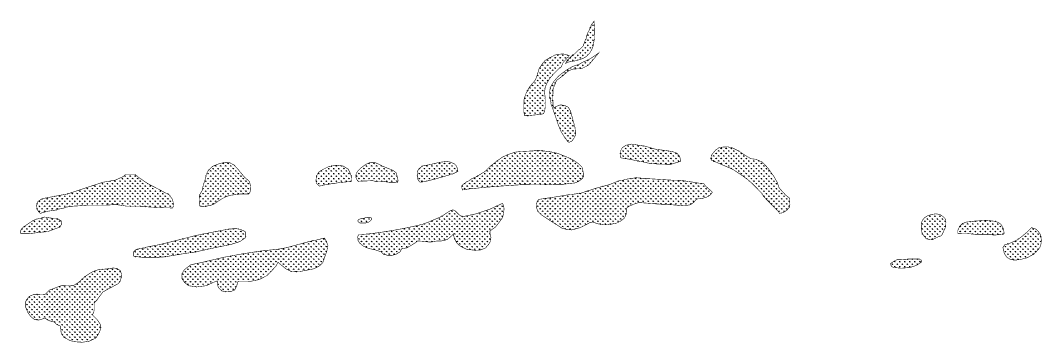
# Model space of a CAD drawing. Header units: metres. Extents: x 320779 to 338723, y 1791564 to 1830657.
# Drawn here: x 332982 to 338723, y 1814450 to 1816260 of the extents above; entities that cross this region are included whole.
import ezdxf

# ---------------------------------------------------------------- set-up
doc = ezdxf.new("R2010")
doc.units = ezdxf.units.M
doc.layers.add('MANGROOVES', color=112, linetype='Continuous')
pattern_1 = [(90, (0, 0), (-14.14213562, 14.14213562), [3.75, -24.53427126]), (45, (0, 0), (-14.14213562373095, 14.14213562373095), [3.75, -16.25]), (135, (0, 0), (-14.14213562373095, -14.14213562373095), [3.75, -16.25])]

msp = doc.modelspace()

# ---------------------------------------------------------------- hatches: boundary and pattern name
at = {"layer": 'MANGROOVES'}
h = msp.add_hatch(dxfattribs=at)
h.set_pattern_fill('GRASS', color=256, scale=20)
h.set_pattern_definition(pattern_1)
h.paths.add_polyline_path([(336209.520494182, 1816158.305431803), (336209.7700878542, 1816190.650011134), (336209.9572831084, 1816214.908445632), (336206.2268765715, 1816255.370363805), (336198.0483974666, 1816243.303535225), (336193.9747154068, 1816239.291657469), (336189.8699183617, 1816231.236706645), (336189.8387191526, 1816227.193634229), (336185.7339221075, 1816219.138683406), (336181.6290408387, 1816211.083733233), (336177.4930445845, 1816198.985709993), (336173.4193625247, 1816194.973832237), (336169.2833662705, 1816182.875808997), (336165.1785692254, 1816174.820858174), (336165.1161708074, 1816166.734713341), (336160.9800903295, 1816154.636690752), (336156.9064924934, 1816150.624812345), (336156.8752932844, 1816146.581739929), (336152.7704120156, 1816138.526789755), (336152.7392128066, 1816134.483717339), (336148.6344157614, 1816126.428766516), (336148.6032165524, 1816122.3856941), (336144.4984195072, 1816114.330743277), (336140.4247374475, 1816110.318865519), (336136.3511396113, 1816106.306987113), (336132.2774575516, 1816102.295109356), (336128.2038597154, 1816098.283230949), (336120.0877790286, 1816094.302547202), (336116.0141811924, 1816090.290668795), (336111.9404991327, 1816086.278791038), (336103.7933034604, 1816078.255034225), (336099.7196214006, 1816074.243156468), (336095.6460235645, 1816070.231278061), (336091.6035407137, 1816070.262472721), (336087.5299428776, 1816066.250594314), (336083.4563450415, 1816062.238715907), (336079.3826629817, 1816058.22683815), (336075.3090651456, 1816054.214959744), (336071.2353830858, 1816050.203081987), (336067.1617852497, 1816046.19120358), (336063.0881874136, 1816042.179325173), (336059.0145053538, 1816038.167447416), (336054.9409075177, 1816034.15556901), (336054.9097083086, 1816030.112496593), (336050.8360255989, 1816026.100534613), (336046.7312285538, 1816018.04558379), (336062.9633899275, 1816026.006951284), (336083.2067513693, 1816029.894136576), (336107.4925107883, 1816033.750043635), (336143.9680329539, 1816045.598512198), (336164.2737921637, 1816057.5717581), (336180.5682677319, 1816073.619271077), (336192.8515438819, 1816093.74105048), (336201.0924214049, 1816113.894023892), (336205.3220995098, 1816138.121263731)])
h = msp.add_hatch(dxfattribs=at)
h.set_pattern_fill('GRASS', color=256, scale=20)
h.set_pattern_definition(pattern_1)
h.paths.add_polyline_path([(335932.0455785017, 1815824.851547222), (335928.2526893231, 1815857.227321213), (335932.513566637, 1815885.497633468), (335940.75444416, 1815905.65060688), (335957.1425173552, 1815933.827337107), (335981.6155562519, 1815961.941678014), (336010.1309095521, 1815990.024825561), (336022.3206722988, 1815998.017387065), (336030.5614655981, 1816018.170361128), (336034.6663468669, 1816026.225311301), (336042.8136274127, 1816034.249151688), (336046.8872252489, 1816038.261030095), (336050.960823085, 1816042.272908502), (336055.0657043537, 1816050.327858675), (336059.1081029809, 1816050.296664665), (336063.1817850407, 1816054.308542422), (336063.2129842496, 1816058.351614839), (336067.0706667651, 1816062.150849276), (336035.4249303705, 1816071.416022347), (336013.8478785589, 1816070.235449993), (335987.7500161591, 1816065.497413835), (335953.8558188123, 1816048.142452391), (335929.9265430383, 1816033.284464268), (335915.1837449364, 1816015.212335881), (335897.6723904572, 1815987.731892119), (335886.1247264248, 1815949.750965245), (335878.5467102335, 1815928.480297361), (335868.7809008013, 1815914.860090065), (335855.6418838769, 1815900.816960746), (335842.0258984613, 1815883.185162439), (335822.1741876626, 1815845.258713421), (335812.9523949659, 1815814.795563262), (335811.9475519281, 1815771.920514234), (335812.1925245338, 1815745.425613508), (335815.6269933435, 1815724.667001926), (335834.2471883392, 1815724.523315319), (335907.0734358343, 1815732.04796278), (335923.2743137754, 1815735.966258508), (335927.4103106795, 1815748.064365971), (335931.5775903663, 1815764.205460977), (335931.8271840385, 1815796.550040308)])
h = msp.add_hatch(dxfattribs=at)
h.set_pattern_fill('GRASS', color=256, scale=20)
h.set_pattern_definition(pattern_1)
h.paths.add_polyline_path([(336074.7370345904, 1815750.287548603), (336061.3712763438, 1815772.40143434), (336038.2797922313, 1815782.89716641), (336016.9597654613, 1815785.125253815), (335994.6409329288, 1815776.814156552), (335979.6562126398, 1815767.529355759), (335975.6716782988, 1815786.360970253), (335975.0517921611, 1815830.60948635), (335976.1202348025, 1815874.15428421), (335995.5640646705, 1815921.727444694), (336029.0899613425, 1815947.454154776), (336065.5822279591, 1815977.915913402), (336092.0230124664, 1815987.2276093), (336134.2021296004, 1815987.742343789), (336175.3788934252, 1816008.286096787), (336203.8371595867, 1816041.737751965), (336233.1510702115, 1816077.256818119), (336216.8877938524, 1816065.252377558), (336192.5083525827, 1816049.2672539), (336172.2025933728, 1816037.294007999), (336143.8120362588, 1816025.383065893), (336123.5062770489, 1816013.409819992), (336087.0307548833, 1816001.561351429), (336046.4192364636, 1815977.614859626), (336005.7453196257, 1815945.582222991), (335981.2723649527, 1815917.467881434), (335968.9890045789, 1815897.346102681), (335960.7794104886, 1815881.236201034), (335956.5185331747, 1815852.96588878), (335956.3625371296, 1815832.750526698), (335964.1978249353, 1815800.343558698), (335964.1666257263, 1815796.300486282), (335964.1354265172, 1815792.257413865), (335991.8396839565, 1815715.220593714), (336003.6861711803, 1815678.739359288), (336019.5439420458, 1815638.183857786), (336039.5065099564, 1815605.683307108), (336061.2436879608, 1815576.22488966), (336067.7107335528, 1815575.180970974), (336081.7565002292, 1815581.721692449), (336094.9712325514, 1815599.503476897), (336103.1460116852, 1815618.24126152), (336099.730882102, 1815657.603953301)])
h = msp.add_hatch(dxfattribs=at)
h.set_pattern_fill('GRASS', color=256, scale=20)
h.set_pattern_definition(pattern_1)
h.paths.add_polyline_path([(336687.6958671036, 1815495.997561034), (336674.0839691472, 1815512.804277098), (336650.384859723, 1815521.894731946), (336617.0042001048, 1815527.719546421), (336554.2995397327, 1815535.626411965), (336493.5261160231, 1815553.168242319), (336417.38821246, 1815564.905620263), (336385.0243669316, 1815558.103553219), (336365.2326938349, 1815544.152587651), (336356.1823430829, 1815526.40727508), (336353.4137083768, 1815504.530919734), (336355.5583009593, 1815487.914381112), (336394.3045606985, 1815481.646039026), (336418.5279216993, 1815477.415801252), (336454.8474478198, 1815469.048907733), (336483.1132074478, 1815464.78747595), (336519.4327335683, 1815456.420582431), (336531.5600136732, 1815456.326999752), (336575.995535607, 1815451.940706407), (336624.5047402505, 1815451.566375043), (336640.6745032062, 1815451.441597704), (336689.3085053357, 1815467.239640229), (336693.350903948, 1815467.208446219), (336693.8431307774, 1815474.423513556)])
h = msp.add_hatch(dxfattribs=at)
h.set_pattern_fill('GRASS', color=256, scale=20)
h.set_pattern_definition(pattern_1)
h.paths.add_polyline_path([(336142.8313609333, 1815374.417044403), (336146.9361579784, 1815382.471995226), (336147.0609548145, 1815398.644284892), (336143.1745522326, 1815418.890840983), (336139.2569504415, 1815435.094324658), (336127.22318374, 1815447.317125236), (336123.2119843219, 1815451.391391662), (336095.0709379563, 1815471.825197984), (336062.8562931046, 1815488.247041676), (336002.4070036103, 1815512.973390217), (335962.0450788627, 1815521.371477746), (335897.4285939052, 1815529.956730631), (335856.9730715306, 1815526.225600911), (335788.2205060953, 1815522.712831207), (335759.8922638256, 1815518.888118807), (335715.3007451968, 1815503.058965847), (335690.9525031361, 1815491.116914605), (335662.499548254, 1815471.119911891), (335621.8256307662, 1815439.087191032), (335593.3101932424, 1815411.004044134), (335560.8147555095, 1815391.038236079), (335540.5089962996, 1815379.064990178), (335520.2344362988, 1815371.134816693), (335503.971075716, 1815359.130376782), (335487.7389985659, 1815351.169008638), (335483.6653165061, 1815347.157130881), (335471.4756379831, 1815339.164568727), (335463.3283580872, 1815331.140812563), (335463.2347604602, 1815319.011595314), (335467.1836456838, 1815306.851183405), (335511.7127658946, 1815314.594191533), (335523.8400459996, 1815314.500608854), (335592.6238106439, 1815322.056450974), (335689.7045341252, 1815329.393933728), (335746.3298194556, 1815333.00028611), (335794.8702233081, 1815336.669027162), (335847.4218265787, 1815336.263501788), (335851.4642252058, 1815336.232307778), (335920.1855914321, 1815335.702005066), (335968.7259952846, 1815339.370746117), (335980.8532753895, 1815339.277163438), (336033.4048786601, 1815338.871638064), (336061.7331209298, 1815342.696350463), (336098.1462446774, 1815346.458674194), (336118.4208046782, 1815354.388847679), (336134.6840810374, 1815366.39328824)])
h = msp.add_hatch(dxfattribs=at)
h.set_pattern_fill('GRASS', color=256, scale=20)
h.set_pattern_definition(pattern_1)
h.paths.add_polyline_path([(337247.6171513169, 1815318.087016895), (337236.961661491, 1815349.335825354), (337216.5688678683, 1815384.790352764), (337182.7124055665, 1815432.103843422), (337153.1969645942, 1815463.238272836), (337116.3049181566, 1815479.678782601), (337088.1857116122, 1815482.729702395), (337057.2283164918, 1815501.315961997), (337020.0207423248, 1815526.270891386), (336985.3704450984, 1815543.357231924), (336959.6089961434, 1815549.162319155), (336936.4193945848, 1815548.967518518), (336909.4582324117, 1815544.690520338), (336890.6582594207, 1815531.754193479), (336879.3321921093, 1815518.012696632), (336866.113059263, 1815501.29575054), (336864.1134367512, 1815484.492226729), (336867.8487978337, 1815472.206294199), (336879.3339560443, 1815469.816582496), (336879.3027568352, 1815465.773510079), (336887.3876383131, 1815465.71112141), (336935.7408462615, 1815445.12134374), (336984.0940548599, 1815424.531650294), (337028.3423821895, 1815395.887006674), (337068.5483108919, 1815367.273557064), (337096.6581586985, 1815342.796762549), (337128.748006714, 1815310.202629192), (337148.8041722517, 1815289.831295762), (337152.7841724608, 1815281.713956919), (337172.8091387894, 1815257.299551074), (337216.9327535066, 1815212.482617139), (337245.0113178804, 1815183.962750857), (337248.9914023116, 1815175.845411368), (337268.2245828176, 1815179.152693111), (337290.271363739, 1815192.658121323), (337304.5561648565, 1815209.288634687), (337307.9993113696, 1815227.417540404), (337304.6402035053, 1815261.932510083), (337284.9864238879, 1815277.374564163)])
h = msp.add_hatch(dxfattribs=at)
h.set_pattern_fill('GRASS', color=256, scale=20)
h.set_pattern_definition(pattern_1)
h.paths.add_polyline_path([(334276.6754475596, 1815311.019864288), (334274.409152504, 1815332.941797405), (334269.3596733446, 1815354.88520754), (334239.9814214631, 1815380.145610861), (334206.2065012298, 1815421.781203205), (334183.0903551293, 1815446.99328372), (334156.0642494816, 1815461.457117067), (334134.1520111577, 1815462.321534223), (334117.0806594276, 1815459.324127513), (334094.4163436361, 1815452.892904561), (334063.0060822098, 1815440.270775022), (334038.1306757325, 1815417.862959712), (334026.1224501343, 1815394.660411472), (334021.0425566413, 1815367.579817354), (334010.3458874906, 1815337.475196258), (334003.735051285, 1815304.404620465), (333986.681695484, 1815275.801339725), (333988.8314945245, 1815252.845786439), (333987.2727440264, 1815230.363133649), (333990.2851871949, 1815216.843124321), (334007.0544336595, 1815212.992431632), (334011.0969165103, 1815212.961236972), (334051.583638094, 1815220.735439109), (334071.8581980948, 1815228.665612594), (334088.121474454, 1815240.670053155), (334112.5008315, 1815256.655177463), (334136.8490735606, 1815268.597228704), (334157.1236335615, 1815276.52740219), (334185.4518758312, 1815280.352114589), (334217.822516728, 1815284.145632979), (334264.9839698944, 1815283.781701819), (334272.3746940236, 1815294.711676922)])
h = msp.add_hatch(dxfattribs=at)
h.set_pattern_fill('GRASS', color=256, scale=20)
h.set_pattern_definition(pattern_1)
h.paths.add_polyline_path([(334842.1231447007, 1815385.407466506), (334832.1886145245, 1815409.448274137), (334824.822603783, 1815424.235434752), (334795.6590469439, 1815441.711171645), (334761.8725297286, 1815446.323179006), (334716.6499472387, 1815439.349119915), (334686.6061321413, 1815424.494703462), (334657.6702701286, 1815406.468695758), (334645.5575379147, 1815384.101515127), (334643.6229685855, 1815360.953888074), (334648.0444815448, 1815342.319519012), (334661.6017551344, 1815328.530358429), (334679.0653399992, 1815333.149428051), (334723.59446021, 1815340.892436179), (334776.2085461223, 1815348.573054987), (334812.6215856462, 1815352.335379368), (334841.1013282306, 1815353.895121511), (334843.2783984565, 1815364.072631697)])
h = msp.add_hatch(dxfattribs=at)
h.set_pattern_fill('GRASS', color=256, scale=20)
h.set_pattern_definition(pattern_1)
h.paths.add_polyline_path([(335095.5642241313, 1815402.240581789), (335075.1739141966, 1815417.948088603), (335045.9102410937, 1815429.483029041), (335018.4092722528, 1815440.297624958), (334997.9836608957, 1815451.410993531), (334972.9552654254, 1815461.853064951), (334949.6159442902, 1815462.033167676), (334925.1368254911, 1815451.973131284), (334895.9758392177, 1815430.993473401), (334878.1369110401, 1815413.055331004), (334869.181738377, 1815398.281163485), (334867.9627071602, 1815377.792701189), (334871.759875468, 1815365.747389555), (334880.9521902683, 1815356.023781304), (334962.2539966218, 1815359.267336097), (334978.3925603685, 1815355.099486342), (335018.8167993104, 1815354.787544296), (335055.1675246399, 1815350.463723194), (335071.3372875957, 1815350.338945856), (335102.6079711746, 1815348.846152867), (335104.790368284, 1815360.466832462), (335099.3123062334, 1815383.834236211)])
h = msp.add_hatch(dxfattribs=at)
h.set_pattern_fill('GRASS', color=256, scale=20)
h.set_pattern_definition(pattern_1)
h.paths.add_polyline_path([(335441.7189813713, 1815412.173829243), (335434.2422275287, 1815440.576369864), (335419.7853949263, 1815454.890500522), (335395.7004046952, 1815464.663115146), (335373.689521261, 1815466.963308434), (335336.7023465114, 1815462.277856973), (335313.2074038406, 1815456.423045662), (335290.4256487437, 1815450.91786118), (335261.9595635065, 1815445.456467732), (335240.6101124875, 1815441.360458398), (335223.0836397376, 1815426.227962685), (335215.1798452364, 1815414.926911377), (335212.4517302004, 1815383.702364728), (335217.6220804419, 1815363.068796566), (335228.1091898591, 1815350.949997875), (335249.2354581992, 1815353.009470802), (335314.0391384109, 1815368.682652414), (335395.0749799963, 1815392.317201521), (335399.148662056, 1815396.329079278), (335411.275942161, 1815396.235496599)])
h = msp.add_hatch(dxfattribs=at)
h.set_pattern_fill('GRASS', color=256, scale=20)
h.set_pattern_definition(pattern_1)
h.paths.add_polyline_path([(333813.6874384868, 1815284.672788502), (333801.8840219085, 1815287.638483265), (333757.1724784282, 1815311.960213817), (333695.9517310961, 1815343.42874575), (333652.5371757987, 1815373.417351461), (333626.0453870625, 1815394.05294027), (333596.0991699342, 1815394.069432928), (333571.844525515, 1815394.256598935), (333559.6236477708, 1815382.220964358), (333515.0009299427, 1815362.348738987), (333446.1859660893, 1815350.74982445), (333244.6004023436, 1815284.515976466), (333107.0823136859, 1815258.897547255), (333089.4944517128, 1815249.117730213), (333076.5184420145, 1815239.074994848), (333072.7560867107, 1815217.339058301), (333075.5793913363, 1815199.567253643), (333082.8752426311, 1815185.987206293), (333093.1215718567, 1815175.568455489), (333133.6394926494, 1815187.385730042), (333186.253494338, 1815195.066349501), (333190.3271770477, 1815199.078311481), (333218.6554193174, 1815202.90302388), (333238.9299793183, 1815210.833197365), (333242.9723779454, 1815210.802003356), (333259.1733401101, 1815214.720298434), (333315.7985412168, 1815218.326651466), (333360.2965464422, 1815222.026586528), (333408.8056668621, 1815221.652255813), (333420.9330311907, 1815221.558672484), (333449.2299900277, 1815221.340313117), (333522.0249540901, 1815224.821888811), (333578.5566417934, 1815216.299023945), (333618.980964959, 1815215.987081249), (333655.3628894975, 1815215.706332563), (333663.4476867517, 1815215.643944544), (333707.8832935591, 1815211.257734773), (333796.7855379355, 1815206.528388946), (333837.2098611162, 1815206.21644625), (333842.4685976933, 1815217.185300212), (333840.2363565653, 1815238.410277453), (333835.5791965352, 1815255.891323508)])
h = msp.add_hatch(dxfattribs=at)
h.set_pattern_fill('GRASS', color=256, scale=20)
h.set_pattern_definition(pattern_1)
h.paths.add_polyline_path([(336784.3940148559, 1815256.560591175), (336809.7256061442, 1815258.118776495), (336838.6189707778, 1815266.413590211), (336858.0020984872, 1815276.785987039), (336872.4043219659, 1815294.825215723), (336861.8851090923, 1815304.17530589), (336833.7752612858, 1815328.652100405), (336825.783977435, 1815340.843706323), (336813.687896539, 1815344.980361418), (336797.5181335834, 1815345.105138756), (336773.2947725825, 1815349.33537653), (336716.7630848791, 1815357.858241396), (336684.4548424004, 1815362.150867839), (336639.9881206077, 1815362.494004545), (336494.5229893189, 1815371.703142821), (336442.0025010337, 1815376.151741262), (336421.7591402419, 1815372.264640193), (336393.4309821958, 1815368.439927144), (336377.2300200311, 1815364.521632066), (336365.0715407172, 1815360.572142328), (336356.9866592393, 1815360.634530997), (336340.7856970745, 1815356.716235919), (336332.6697006113, 1815352.735551522), (336292.1205806096, 1815336.875204552), (336219.2007354875, 1815317.221339843), (336134.0912960659, 1815289.574912329), (336081.4772943773, 1815281.894292871), (336073.3924128994, 1815281.95668154), (335980.2916896271, 1815266.501859944), (335896.2590809331, 1815254.234735818), (335886.3660728622, 1815240.502524839), (335882.6321840473, 1815223.335557301), (335884.314404828, 1815206.073287499), (335889.6919082189, 1815188.244639357), (335911.5869096634, 1815166.781280201), (335955.5104927721, 1815137.563977867), (335998.174808147, 1815111.180356494), (336024.1096036455, 1815093.443607312), (336050.3762735637, 1815086.226267916), (336081.6833917756, 1815082.477356441), (336129.1633704536, 1815095.388734207), (336175.3047755424, 1815118.8232498), (336183.878000622, 1815125.270672742), (336199.4275565617, 1815126.152742397), (336231.9417020904, 1815116.382003823), (336260.4798450909, 1815111.151331489), (336282.2884751518, 1815110.98304066), (336333.5783421849, 1815120.87488787), (336355.7246456026, 1815131.977489535), (336377.1594918896, 1815148.346639954), (336388.8896265753, 1815174.059981697), (336390.268698939, 1815190.333289804), (336391.3950041829, 1815206.358088178), (336401.4877997352, 1815214.797980395), (336430.7381561482, 1815227.173340953), (336457.8843133898, 1815236.483771677), (336516.2605649504, 1815232.024908446), (336576.4943282196, 1815227.335627956), (336656.9316771074, 1815222.957059259), (336713.400409099, 1815217.776341173), (336747.0390763537, 1815223.779807839), (336766.1908510478, 1815236.659252501)])
h = msp.add_hatch(dxfattribs=at)
h.set_pattern_fill('GRASS', color=256, scale=20)
h.set_pattern_definition(pattern_1)
h.paths.add_polyline_path([(335621.2977830623, 1815076.846034086), (335651.5486669529, 1815097.842496145), (335675.7276618122, 1815128.476749004), (335691.728450576, 1815151.063360735), (335698.4181491854, 1815176.560593254), (335700.6379370947, 1815201.281199765), (335698.7185549683, 1815215.489860133), (335692.9982359594, 1815232.329001076), (335624.027276061, 1815200.514724457), (335542.9602346166, 1815172.83701871), (335486.2726350919, 1815161.144520845), (335470.0716729271, 1815157.226225767), (335457.9755920312, 1815161.362880862), (335445.9107103443, 1815169.542608374), (335437.8882272845, 1815177.691141875), (335429.8657448746, 1815185.839759601), (335425.8545454565, 1815189.914026027), (335417.8008631876, 1815194.019487112), (335409.7159817098, 1815194.081875781), (335397.5575023958, 1815190.132386044), (335385.3678238728, 1815182.13982389), (335373.1780604763, 1815174.147178162), (335360.9883819532, 1815166.154616008), (335340.6826227434, 1815154.181370107), (335312.2919820556, 1815142.270512874), (335275.7853449046, 1815126.378971245), (335243.3523055898, 1815114.499308023), (335210.950465484, 1815106.662717216), (335138.0618195708, 1815091.051924923), (335073.2893385682, 1815079.421815727), (335000.4319760878, 1815067.8540952), (334939.7330929213, 1815060.235864411), (334891.1926890688, 1815056.567123359), (334883.0883059936, 1815056.629662516), (334878.1218849857, 1815044.086984567), (334878.7926021232, 1815025.83265814), (334889.2084134536, 1815008.314177352), (334909.7750099045, 1814991.528411572), (334938.8912324932, 1814978.326559617), (334973.7352682417, 1814971.163533584), (335006.9312056672, 1814960.768896169), (335021.8388323858, 1814946.865642114), (335047.3467438941, 1814939.369100775), (335073.326210552, 1814940.385229954), (335092.4354416059, 1814945.104190246), (335116.4892679073, 1814959.517982399), (335124.3306258311, 1814976.490018494), (335153.1818222809, 1814981.539362368), (335172.7438331938, 1814992.337927755), (335200.4685540065, 1815009.156529746), (335215.5731712449, 1815020.800537224), (335249.7700717332, 1815018.149104236), (335284.6391414976, 1815014.230214332), (335321.2065273132, 1815020.031133595), (335347.9912672591, 1815020.229929782), (335378.8902950786, 1815027.696754763), (335391.5382611519, 1815036.52094971), (335410.74151924, 1815053.405309305), (335415.6640590419, 1815060.261468289), (335421.311686768, 1815034.18570323), (335434.1184353042, 1815010.971232663), (335450.6240921738, 1814993.811317801), (335488.6205297108, 1814974.457840721), (335536.4559382828, 1814968.005609744), (335568.9373504309, 1814970.188243797), (335596.6149823121, 1814980.924110024), (335614.6352888403, 1815002.278532555), (335624.090323939, 1815018.021584487), (335627.1091269063, 1815041.113860612), (335622.7706441252, 1815057.368839295)])
h = msp.add_hatch(dxfattribs=at)
h.set_pattern_fill('GRASS', color=256, scale=20)
h.set_pattern_definition(pattern_1)
h.paths.add_polyline_path([(333213.9265532182, 1815113.986541156), (333213.9889516362, 1815122.072685989), (333210.0401506362, 1815134.233097248), (333201.9864683674, 1815138.338558333), (333189.9215866805, 1815146.518285845), (333169.7094250977, 1815146.674257193), (333141.443581246, 1815150.935689626), (333117.2202202451, 1815155.1659274), (333092.9031773935, 1815147.266948574), (333072.6598166017, 1815143.379847506), (333052.3852566008, 1815135.449674021), (333040.1955780778, 1815127.457111867), (332999.552860449, 1815099.467547648), (332987.331982717, 1815087.431913077), (332983.2271856719, 1815079.376962254), (332983.1959864628, 1815075.333889838), (332983.1335880448, 1815067.247745005), (332983.1023888357, 1815063.204672589), (332987.1447874629, 1815063.173478579), (332995.2296689407, 1815063.11108991), (333015.4418305235, 1815062.955118562), (333039.6963907335, 1815062.767953205), (333072.0670316303, 1815066.561471595), (333104.4377567507, 1815070.354989335), (333136.8083976475, 1815074.148507725), (333169.2414369623, 1815086.028170947), (333201.6744762771, 1815097.90783417), (333209.8529553821, 1815109.97466275)])
h = msp.add_hatch(dxfattribs=at)
h.set_pattern_fill('GRASS', color=256, scale=20)
h.set_pattern_definition(pattern_1)
h.paths.add_polyline_path([(334956.5268400575, 1815140.972535399), (334956.5892384755, 1815149.058680232), (334948.5355562067, 1815153.164141318), (334940.4506747288, 1815153.226529987), (334928.3233946239, 1815153.320112665), (334904.0063517722, 1815145.42113384), (334895.921554518, 1815145.483521859), (334883.7629909804, 1815141.534032772), (334879.6893931443, 1815137.522154365), (334879.6269947262, 1815129.436009532), (334883.6381941443, 1815125.361743106), (334891.6918764132, 1815121.256282021), (334903.8191565181, 1815121.162699342), (334919.9889194738, 1815121.037922004), (334936.1898816386, 1815124.956217082), (334944.3058781018, 1815128.936901479), (334952.4531579977, 1815136.960657643)])
h = msp.add_hatch(dxfattribs=at)
h.set_pattern_fill('GRASS', color=256, scale=20)
h.set_pattern_definition(pattern_1)
h.paths.add_polyline_path([(338183.4078759953, 1815099.27925953), (338185.1412865134, 1815122.209057068), (338181.0382151235, 1815145.183966314), (338169.8412862868, 1815156.547532863), (338152.0385390199, 1815169.128690326), (338128.3332960888, 1815173.200311404), (338105.3462285518, 1815169.489001249), (338081.1587978656, 1815161.509411819), (338063.5590321902, 1815149.979213464), (338051.7660432735, 1815134.515511304), (338046.1835521972, 1815117.059500512), (338047.1077095917, 1815085.554037832), (338051.9771164951, 1815061.017751805), (338074.7151336289, 1815032.45488429), (338104.8950130797, 1815027.724607942), (338108.9374117068, 1815027.693413933), (338141.4017344543, 1815043.616148921), (338159.6394534319, 1815049.54038353), (338169.1601493644, 1815068.279721298)])
h = msp.add_hatch(dxfattribs=at)
h.set_pattern_fill('GRASS', color=256, scale=20)
h.set_pattern_definition(pattern_1)
h.paths.add_polyline_path([(338493.8080051012, 1815114.829248345), (338482.1752249562, 1815123.689009949), (338461.2667355219, 1815130.915064578), (338413.5335135528, 1815136.886403148), (338358.8084314218, 1815132.901640425), (338332.9512807233, 1815130.665103548), (338300.2539908982, 1815126.532421566), (338278.9869111801, 1815118.901039445), (338263.0243092123, 1815103.676727236), (338251.8672073421, 1815079.401840602), (338252.2280446721, 1815062.977500511), (338254.7458185185, 1815062.958071586), (338299.2125403112, 1815062.61493488), (338347.6905457457, 1815058.197531099), (338351.7329443728, 1815058.16633709), (338440.6664721819, 1815057.480063029), (338452.7625530778, 1815053.343407934), (338501.3029569303, 1815057.012148986), (338512.6253783879, 1815061.159356791), (338509.6591081069, 1815084.01209472), (338502.7235444765, 1815101.361887247)])
h = msp.add_hatch(dxfattribs=at)
h.set_pattern_fill('GRASS', color=256, scale=20)
h.set_pattern_definition(pattern_1)
h.paths.add_polyline_path([(338713.482259594, 1814983.966065349), (338720.582824861, 1815007.133199514), (338721.4806751581, 1815027.383721855), (338717.4747144199, 1815052.859992463), (338712.1185314764, 1815063.524153785), (338702.0827417235, 1815076.447783538), (338688.8259425307, 1815088.408134543), (338674.5155624614, 1815091.977143775), (338667.3546403102, 1815096.163908357), (338638.8392027863, 1815068.08076146), (338610.3550486952, 1815044.040686329), (338581.9020095894, 1815024.043684264), (338545.3952882148, 1815008.152143285), (338521.0783295868, 1815000.253163809), (338516.6231515846, 1814999.175653606), (338505.7918508679, 1814985.053537833), (338513.4351251957, 1814950.408681416), (338528.6047327479, 1814928.001096307), (338549.7678668842, 1814915.485630579), (338574.9623251026, 1814912.82083975), (338607.1334429529, 1814917.266387773), (338641.3145036196, 1814925.896124988), (338675.0754481094, 1814944.163725649), (338694.2446216782, 1814961.555865726)])
h = msp.add_hatch(dxfattribs=at)
h.set_pattern_fill('GRASS', color=256, scale=20)
h.set_pattern_definition(pattern_1)
h.paths.add_polyline_path([(334167.1293668029, 1815001.504810975), (334215.7633682825, 1815017.302769276), (334227.9530468055, 1815025.29533143), (334244.2164073883, 1815037.299771341), (334248.3212044335, 1815045.354722164), (334248.4148020605, 1815057.483939413), (334248.5083996876, 1815069.613156662), (334236.4435180007, 1815077.792884173), (334216.2937548359, 1815086.035000354), (334192.0703096113, 1815090.265238778), (334147.5723886096, 1815086.565303066), (333969.4246243338, 1815051.55019879), (333783.0982967294, 1815004.468266583), (333766.8974187884, 1815000.549970855), (333685.9239756211, 1814985.001566581), (333681.8502935612, 1814980.989688824), (333669.7230134563, 1814981.083271503), (333633.2787747234, 1814973.277874706), (333625.1314948275, 1814965.254118543), (333621.0890119767, 1814965.285313202), (333616.9842149316, 1814957.230362379), (333616.8594180955, 1814941.058072714), (333620.8394183046, 1814932.940733871), (333628.9242997824, 1814932.878345202), (333669.317423739, 1814928.52333009), (333746.1236714431, 1814927.930638709), (333794.663991072, 1814931.59938041), (333863.4789549254, 1814943.198294947), (333912.0505579869, 1814950.910108415), (333964.6645596756, 1814958.590727873), (334090.1983222627, 1814985.925212691)])
h = msp.add_hatch(dxfattribs=at)
h.set_pattern_fill('GRASS', color=256, scale=20)
h.set_pattern_definition(pattern_1)
h.paths.add_polyline_path([(334429.7585553998, 1814900.326654301), (334475.4991712772, 1814863.141732089), (334508.961972155, 1814846.91935988), (334556.0864393229, 1814849.421091236), (334629.1063113375, 1814863.593728055), (334661.5898492243, 1814879.716582612), (334681.8080627685, 1814898.799462201), (334704.891264211, 1814967.116616849), (334710.4432802346, 1814996.546139854), (334697.5703861912, 1815026.936437875), (334689.5469925499, 1815036.798339982), (334632.1962784618, 1815022.175904474), (334624.1113969839, 1815022.238293143), (334478.2718751869, 1814982.930562424), (334437.7851536032, 1814975.156360287), (334332.5882652113, 1814963.838194436), (334231.4026604611, 1814948.445761509), (334126.1434578749, 1814929.041450176), (333992.4936139509, 1814897.726197387), (333972.2502531591, 1814893.839096319), (333939.3117875109, 1814886.618739007), (333903.3419954191, 1814858.914226215), (333889.2328300949, 1814835.281490445), (333889.8498750891, 1814809.079110688), (333905.2371995677, 1814786.03742777), (333927.2254414157, 1814769.084932697), (333972.2292808346, 1814762.18822835), (334025.5321341573, 1814769.144997345), (334067.0487473923, 1814788.063523404), (334088.8199143221, 1814796.082281933), (334089.4906545332, 1814776.838208389), (334094.2666820741, 1814758.790495279), (334114.6005955681, 1814739.80398447), (334137.0898814758, 1814734.718429043), (334162.4905598442, 1814735.341088111), (334185.9127455621, 1814744.984443614), (334197.1452618886, 1814767.411337976), (334205.5358738463, 1814793.134910574), (334269.9961160962, 1814792.266307141), (334325.7944487013, 1814804.115831427), (334368.9778735996, 1814826.705540978), (334417.2940923074, 1814877.499968811)])
h = msp.add_hatch(dxfattribs=at)
h.set_pattern_fill('GRASS', color=256, scale=20)
h.set_pattern_definition(pattern_1)
h.paths.add_polyline_path([(333119.5213081905, 1814718.88421675), (333144.5527845109, 1814744.190654629), (333179.9620609839, 1814757.408403246), (333208.3463758553, 1814768.604773486), (333252.0279598834, 1814770.666895369), (333278.4949054961, 1814768.905948438), (333310.0604376131, 1814788.639377924), (333345.6797256928, 1814821.402916105), (333368.9040978107, 1814836.790133388), (333392.3720014338, 1814850.100030057), (333418.1382334643, 1814858.462734056), (333475.1421923767, 1814864.556588184), (333503.9915478575, 1814868.744471349), (333523.962634355, 1814866.255369692), (333543.0787094949, 1814853.914098194), (333549.6881260327, 1814835.702269), (333548.7451808103, 1814814.435373941), (333540.2598841327, 1814791.410642383), (333531.6111324475, 1814780.840259868), (333479.1968783351, 1814752.777938439), (333445.8222313918, 1814734.096299964), (333425.8906311959, 1814708.046624235), (333411.9818419474, 1814688.695894745), (333395.7457767381, 1814672.409767973), (333396.3864333709, 1814654.503400654), (333396.2202749625, 1814632.971108695), (333392.7074432159, 1814615.096792596), (333386.1433682354, 1814605.548080558), (333412.9458185401, 1814578.746432226), (333431.9377754187, 1814550.320806856), (333434.395705228, 1814532.400416135), (333425.9003987759, 1814508.078528522), (333406.4194688729, 1814475.669166557), (333369.1528818226, 1814457.277037028), (333328.0864419875, 1814451.107914899), (333285.0171032484, 1814454.553540325), (333262.1415540338, 1814460.213290106), (333224.6520066913, 1814480.22004821), (333209.8075327443, 1814507.835387327), (333207.2121734893, 1814541.582747476), (333185.1903761268, 1814551.967754025), (333170.4953424142, 1814565.312593673), (333145.3624618101, 1814571.733153962), (333120.8047265051, 1814585.413577177), (333108.5856399696, 1814583.172877684), (333084.908238597, 1814576.350690782), (333061.7509585224, 1814578.631437348), (333039.555763729, 1814595.666377462), (333024.4016953847, 1814616.798012459), (333011.1428249436, 1814648.033266532), (333010.5574616289, 1814677.737814416), (333017.1554189717, 1814691.696770209), (333031.8289831139, 1814709.225486216), (333057.3556880716, 1814720.184431818), (333078.646676345, 1814720.539014156)])
h = msp.add_hatch(dxfattribs=at)
h.set_pattern_fill('GRASS', color=256, scale=20)
h.set_pattern_definition(pattern_1)
h.paths.add_polyline_path([(338043.2601536426, 1814898.814204662), (338047.3337514786, 1814902.826083069), (338047.3649506877, 1814906.869155485), (338047.3961498967, 1814910.912227902), (338043.3849504786, 1814914.986494328), (338035.3312682098, 1814919.091955413), (338023.2039881048, 1814919.185538092), (338011.0767079999, 1814919.279120771), (337982.7796649392, 1814919.497480787), (337934.2392610867, 1814915.828739736), (337914.0270995039, 1814915.984711084), (337901.8686201899, 1814912.035221346), (337889.6789416669, 1814904.042659192), (337877.4892631439, 1814896.050097038), (337873.4155810841, 1814892.038219281), (337873.3843818751, 1814887.995146865), (337881.375665076, 1814875.803456723), (337893.4717459719, 1814871.666801628), (337933.8648699285, 1814867.311786516), (337978.3628751539, 1814871.011721577), (337994.563753095, 1814874.930017305), (338018.8807965965, 1814882.829080354), (338031.0704751195, 1814890.821642508), (338035.1440729556, 1814894.833520915)])

# ---------------------------------------------------------------- linework, layer by layer
at = {"layer": 'MANGROOVES', "const_width": 3.032141915622218, "flags": 128}
for points in [[(336209.520494182, 1816158.305431803), (336209.7700878542, 1816190.650011134), (336209.9572831084, 1816214.908445632), (336206.2268765715, 1816255.370363805), (336198.0483974666, 1816243.303535225), (336193.9747154068, 1816239.291657469), (336189.8699183617, 1816231.236706645), (336189.8387191526, 1816227.193634229), (336185.7339221075, 1816219.138683406), (336181.6290408387, 1816211.083733233), (336177.4930445845, 1816198.985709993), (336173.4193625247, 1816194.973832237), (336169.2833662705, 1816182.875808997), (336165.1785692254, 1816174.820858174), (336165.1161708074, 1816166.734713341), (336160.9800903295, 1816154.636690752), (336156.9064924934, 1816150.624812345), (336156.8752932844, 1816146.581739929), (336152.7704120156, 1816138.526789755), (336152.7392128066, 1816134.483717339), (336148.6344157614, 1816126.428766516), (336148.6032165524, 1816122.3856941), (336144.4984195072, 1816114.330743277), (336140.4247374475, 1816110.318865519), (336136.3511396113, 1816106.306987113), (336132.2774575516, 1816102.295109356), (336128.2038597154, 1816098.283230949), (336120.0877790286, 1816094.302547202), (336116.0141811924, 1816090.290668795), (336111.9404991327, 1816086.278791038), (336103.7933034604, 1816078.255034225), (336099.7196214006, 1816074.243156468), (336095.6460235645, 1816070.231278061), (336091.6035407137, 1816070.262472721), (336087.5299428776, 1816066.250594314), (336083.4563450415, 1816062.238715907), (336079.3826629817, 1816058.22683815), (336075.3090651456, 1816054.214959744), (336071.2353830858, 1816050.203081987), (336067.1617852497, 1816046.19120358), (336063.0881874136, 1816042.179325173), (336059.0145053538, 1816038.167447416), (336054.9409075177, 1816034.15556901), (336054.9097083086, 1816030.112496593), (336050.8360255989, 1816026.100534613), (336046.7312285538, 1816018.04558379), (336062.9633899275, 1816026.006951284), (336083.2067513693, 1816029.894136576), (336107.4925107883, 1816033.750043635), (336143.9680329539, 1816045.598512198), (336164.2737921637, 1816057.5717581), (336180.5682677319, 1816073.619271077), (336192.8515438819, 1816093.74105048), (336201.0924214049, 1816113.894023892), (336205.3220995098, 1816138.121263731)], [(335932.0455785017, 1815824.851547222), (335928.2526893231, 1815857.227321213), (335932.513566637, 1815885.497633468), (335940.75444416, 1815905.65060688), (335957.1425173552, 1815933.827337107), (335981.6155562519, 1815961.941678014), (336010.1309095521, 1815990.024825561), (336022.3206722988, 1815998.017387065), (336030.5614655981, 1816018.170361128), (336034.6663468669, 1816026.225311301), (336042.8136274127, 1816034.249151688), (336046.8872252489, 1816038.261030095), (336050.960823085, 1816042.272908502), (336055.0657043537, 1816050.327858675), (336059.1081029809, 1816050.296664665), (336063.1817850407, 1816054.308542422), (336063.2129842496, 1816058.351614839), (336067.0706667651, 1816062.150849276), (336035.4249303705, 1816071.416022347), (336013.8478785589, 1816070.235449993), (335987.7500161591, 1816065.497413835), (335953.8558188123, 1816048.142452391), (335929.9265430383, 1816033.284464268), (335915.1837449364, 1816015.212335881), (335897.6723904572, 1815987.731892119), (335886.1247264248, 1815949.750965245), (335878.5467102335, 1815928.480297361), (335868.7809008013, 1815914.860090065), (335855.6418838769, 1815900.816960746), (335842.0258984613, 1815883.185162439), (335822.1741876626, 1815845.258713421), (335812.9523949659, 1815814.795563262), (335811.9475519281, 1815771.920514234), (335812.1925245338, 1815745.425613508), (335815.6269933435, 1815724.667001926), (335834.2471883392, 1815724.523315319), (335907.0734358343, 1815732.04796278), (335923.2743137754, 1815735.966258508), (335927.4103106795, 1815748.064365971), (335931.5775903663, 1815764.205460977), (335931.8271840385, 1815796.550040308)], [(336074.7370345904, 1815750.287548603), (336061.3712763438, 1815772.40143434), (336038.2797922313, 1815782.89716641), (336016.9597654613, 1815785.125253815), (335994.6409329288, 1815776.814156552), (335979.6562126398, 1815767.529355759), (335975.6716782988, 1815786.360970253), (335975.0517921611, 1815830.60948635), (335976.1202348025, 1815874.15428421), (335995.5640646705, 1815921.727444694), (336029.0899613425, 1815947.454154776), (336065.5822279591, 1815977.915913402), (336092.0230124664, 1815987.2276093), (336134.2021296004, 1815987.742343789), (336175.3788934252, 1816008.286096787), (336203.8371595867, 1816041.737751965), (336233.1510702115, 1816077.256818119), (336216.8877938524, 1816065.252377558), (336192.5083525827, 1816049.2672539), (336172.2025933728, 1816037.294007999), (336143.8120362588, 1816025.383065893), (336123.5062770489, 1816013.409819992), (336087.0307548833, 1816001.561351429), (336046.4192364636, 1815977.614859626), (336005.7453196257, 1815945.582222991), (335981.2723649527, 1815917.467881434), (335968.9890045789, 1815897.346102681), (335960.7794104886, 1815881.236201034), (335956.5185331747, 1815852.96588878), (335956.3625371296, 1815832.750526698), (335964.1978249353, 1815800.343558698), (335964.1666257263, 1815796.300486282), (335964.1354265172, 1815792.257413865), (335991.8396839565, 1815715.220593714), (336003.6861711803, 1815678.739359288), (336019.5439420458, 1815638.183857786), (336039.5065099564, 1815605.683307108), (336061.2436879608, 1815576.22488966), (336067.7107335528, 1815575.180970974), (336081.7565002292, 1815581.721692449), (336094.9712325514, 1815599.503476897), (336103.1460116852, 1815618.24126152), (336099.730882102, 1815657.603953301)], [(336687.6958671036, 1815495.997561034), (336674.0839691472, 1815512.804277098), (336650.384859723, 1815521.894731946), (336617.0042001048, 1815527.719546421), (336554.2995397327, 1815535.626411965), (336493.5261160231, 1815553.168242319), (336417.38821246, 1815564.905620263), (336385.0243669316, 1815558.103553219), (336365.2326938349, 1815544.152587651), (336356.1823430829, 1815526.40727508), (336353.4137083768, 1815504.530919734), (336355.5583009593, 1815487.914381112), (336394.3045606985, 1815481.646039026), (336418.5279216993, 1815477.415801252), (336454.8474478198, 1815469.048907733), (336483.1132074478, 1815464.78747595), (336519.4327335683, 1815456.420582431), (336531.5600136732, 1815456.326999752), (336575.995535607, 1815451.940706407), (336624.5047402505, 1815451.566375043), (336640.6745032062, 1815451.441597704), (336689.3085053357, 1815467.239640229), (336693.350903948, 1815467.208446219), (336693.8431307774, 1815474.423513556)], [(336142.8313609333, 1815374.417044403), (336146.9361579784, 1815382.471995226), (336147.0609548145, 1815398.644284892), (336143.1745522326, 1815418.890840983), (336139.2569504415, 1815435.094324658), (336127.22318374, 1815447.317125236), (336123.2119843219, 1815451.391391662), (336095.0709379563, 1815471.825197984), (336062.8562931046, 1815488.247041676), (336002.4070036103, 1815512.973390217), (335962.0450788627, 1815521.371477746), (335897.4285939052, 1815529.956730631), (335856.9730715306, 1815526.225600911), (335788.2205060953, 1815522.712831207), (335759.8922638256, 1815518.888118807), (335715.3007451968, 1815503.058965847), (335690.9525031361, 1815491.116914605), (335662.499548254, 1815471.119911891), (335621.8256307662, 1815439.087191032), (335593.3101932424, 1815411.004044134), (335560.8147555095, 1815391.038236079), (335540.5089962996, 1815379.064990178), (335520.2344362988, 1815371.134816693), (335503.971075716, 1815359.130376782), (335487.7389985659, 1815351.169008638), (335483.6653165061, 1815347.157130881), (335471.4756379831, 1815339.164568727), (335463.3283580872, 1815331.140812563), (335463.2347604602, 1815319.011595314), (335467.1836456838, 1815306.851183405), (335511.7127658946, 1815314.594191533), (335523.8400459996, 1815314.500608854), (335592.6238106439, 1815322.056450974), (335689.7045341252, 1815329.393933728), (335746.3298194556, 1815333.00028611), (335794.8702233081, 1815336.669027162), (335847.4218265787, 1815336.263501788), (335851.4642252058, 1815336.232307778), (335920.1855914321, 1815335.702005066), (335968.7259952846, 1815339.370746117), (335980.8532753895, 1815339.277163438), (336033.4048786601, 1815338.871638064), (336061.7331209298, 1815342.696350463), (336098.1462446774, 1815346.458674194), (336118.4208046782, 1815354.388847679), (336134.6840810374, 1815366.39328824)], [(337247.6171513169, 1815318.087016895), (337236.961661491, 1815349.335825354), (337216.5688678683, 1815384.790352764), (337182.7124055665, 1815432.103843422), (337153.1969645942, 1815463.238272836), (337116.3049181566, 1815479.678782601), (337088.1857116122, 1815482.729702395), (337057.2283164918, 1815501.315961997), (337020.0207423248, 1815526.270891386), (336985.3704450984, 1815543.357231924), (336959.6089961434, 1815549.162319155), (336936.4193945848, 1815548.967518518), (336909.4582324117, 1815544.690520338), (336890.6582594207, 1815531.754193479), (336879.3321921093, 1815518.012696632), (336866.113059263, 1815501.29575054), (336864.1134367512, 1815484.492226729), (336867.8487978337, 1815472.206294199), (336879.3339560443, 1815469.816582496), (336879.3027568352, 1815465.773510079), (336887.3876383131, 1815465.71112141), (336935.7408462615, 1815445.12134374), (336984.0940548599, 1815424.531650294), (337028.3423821895, 1815395.887006674), (337068.5483108919, 1815367.273557064), (337096.6581586985, 1815342.796762549), (337128.748006714, 1815310.202629192), (337148.8041722517, 1815289.831295762), (337152.7841724608, 1815281.713956919), (337172.8091387894, 1815257.299551074), (337216.9327535066, 1815212.482617139), (337245.0113178804, 1815183.962750857), (337248.9914023116, 1815175.845411368), (337268.2245828176, 1815179.152693111), (337290.271363739, 1815192.658121323), (337304.5561648565, 1815209.288634687), (337307.9993113696, 1815227.417540404), (337304.6402035053, 1815261.932510083), (337284.9864238879, 1815277.374564163)], [(334276.6754475596, 1815311.019864288), (334274.409152504, 1815332.941797405), (334269.3596733446, 1815354.88520754), (334239.9814214631, 1815380.145610861), (334206.2065012298, 1815421.781203205), (334183.0903551293, 1815446.99328372), (334156.0642494816, 1815461.457117067), (334134.1520111577, 1815462.321534223), (334117.0806594276, 1815459.324127513), (334094.4163436361, 1815452.892904561), (334063.0060822098, 1815440.270775022), (334038.1306757325, 1815417.862959712), (334026.1224501343, 1815394.660411472), (334021.0425566413, 1815367.579817354), (334010.3458874906, 1815337.475196258), (334003.735051285, 1815304.404620465), (333986.681695484, 1815275.801339725), (333988.8314945245, 1815252.845786439), (333987.2727440264, 1815230.363133649), (333990.2851871949, 1815216.843124321), (334007.0544336595, 1815212.992431632), (334011.0969165103, 1815212.961236972), (334051.583638094, 1815220.735439109), (334071.8581980948, 1815228.665612594), (334088.121474454, 1815240.670053155), (334112.5008315, 1815256.655177463), (334136.8490735606, 1815268.597228704), (334157.1236335615, 1815276.52740219), (334185.4518758312, 1815280.352114589), (334217.822516728, 1815284.145632979), (334264.9839698944, 1815283.781701819), (334272.3746940236, 1815294.711676922)], [(334842.1231447007, 1815385.407466506), (334832.1886145245, 1815409.448274137), (334824.822603783, 1815424.235434752), (334795.6590469439, 1815441.711171645), (334761.8725297286, 1815446.323179006), (334716.6499472387, 1815439.349119915), (334686.6061321413, 1815424.494703462), (334657.6702701286, 1815406.468695758), (334645.5575379147, 1815384.101515127), (334643.6229685855, 1815360.953888074), (334648.0444815448, 1815342.319519012), (334661.6017551344, 1815328.530358429), (334679.0653399992, 1815333.149428051), (334723.59446021, 1815340.892436179), (334776.2085461223, 1815348.573054987), (334812.6215856462, 1815352.335379368), (334841.1013282306, 1815353.895121511), (334843.2783984565, 1815364.072631697)], [(335095.5642241313, 1815402.240581789), (335075.1739141966, 1815417.948088603), (335045.9102410937, 1815429.483029041), (335018.4092722528, 1815440.297624958), (334997.9836608957, 1815451.410993531), (334972.9552654254, 1815461.853064951), (334949.6159442902, 1815462.033167676), (334925.1368254911, 1815451.973131284), (334895.9758392177, 1815430.993473401), (334878.1369110401, 1815413.055331004), (334869.181738377, 1815398.281163485), (334867.9627071602, 1815377.792701189), (334871.759875468, 1815365.747389555), (334880.9521902683, 1815356.023781304), (334962.2539966218, 1815359.267336097), (334978.3925603685, 1815355.099486342), (335018.8167993104, 1815354.787544296), (335055.1675246399, 1815350.463723194), (335071.3372875957, 1815350.338945856), (335102.6079711746, 1815348.846152867), (335104.790368284, 1815360.466832462), (335099.3123062334, 1815383.834236211)], [(335441.7189813713, 1815412.173829243), (335434.2422275287, 1815440.576369864), (335419.7853949263, 1815454.890500522), (335395.7004046952, 1815464.663115146), (335373.689521261, 1815466.963308434), (335336.7023465114, 1815462.277856973), (335313.2074038406, 1815456.423045662), (335290.4256487437, 1815450.91786118), (335261.9595635065, 1815445.456467732), (335240.6101124875, 1815441.360458398), (335223.0836397376, 1815426.227962685), (335215.1798452364, 1815414.926911377), (335212.4517302004, 1815383.702364728), (335217.6220804419, 1815363.068796566), (335228.1091898591, 1815350.949997875), (335249.2354581992, 1815353.009470802), (335314.0391384109, 1815368.682652414), (335395.0749799963, 1815392.317201521), (335399.148662056, 1815396.329079278), (335411.275942161, 1815396.235496599)], [(333813.6874384868, 1815284.672788502), (333801.8840219085, 1815287.638483265), (333757.1724784282, 1815311.960213817), (333695.9517310961, 1815343.42874575), (333652.5371757987, 1815373.417351461), (333626.0453870625, 1815394.05294027), (333596.0991699342, 1815394.069432928), (333571.844525515, 1815394.256598935), (333559.6236477708, 1815382.220964358), (333515.0009299427, 1815362.348738987), (333446.1859660893, 1815350.74982445), (333244.6004023436, 1815284.515976466), (333107.0823136859, 1815258.897547255), (333089.4944517128, 1815249.117730213), (333076.5184420145, 1815239.074994848), (333072.7560867107, 1815217.339058301), (333075.5793913363, 1815199.567253643), (333082.8752426311, 1815185.987206293), (333093.1215718567, 1815175.568455489), (333133.6394926494, 1815187.385730042), (333186.253494338, 1815195.066349501), (333190.3271770477, 1815199.078311481), (333218.6554193174, 1815202.90302388), (333238.9299793183, 1815210.833197365), (333242.9723779454, 1815210.802003356), (333259.1733401101, 1815214.720298434), (333315.7985412168, 1815218.326651466), (333360.2965464422, 1815222.026586528), (333408.8056668621, 1815221.652255813), (333420.9330311907, 1815221.558672484), (333449.2299900277, 1815221.340313117), (333522.0249540901, 1815224.821888811), (333578.5566417934, 1815216.299023945), (333618.980964959, 1815215.987081249), (333655.3628894975, 1815215.706332563), (333663.4476867517, 1815215.643944544), (333707.8832935591, 1815211.257734773), (333796.7855379355, 1815206.528388946), (333837.2098611162, 1815206.21644625), (333842.4685976933, 1815217.185300212), (333840.2363565653, 1815238.410277453), (333835.5791965352, 1815255.891323508)], [(336784.3940148559, 1815256.560591175), (336809.7256061442, 1815258.118776495), (336838.6189707778, 1815266.413590211), (336858.0020984872, 1815276.785987039), (336872.4043219659, 1815294.825215723), (336861.8851090923, 1815304.17530589), (336833.7752612858, 1815328.652100405), (336825.783977435, 1815340.843706323), (336813.687896539, 1815344.980361418), (336797.5181335834, 1815345.105138756), (336773.2947725825, 1815349.33537653), (336716.7630848791, 1815357.858241396), (336684.4548424004, 1815362.150867839), (336639.9881206077, 1815362.494004545), (336494.5229893189, 1815371.703142821), (336442.0025010337, 1815376.151741262), (336421.7591402419, 1815372.264640193), (336393.4309821958, 1815368.439927144), (336377.2300200311, 1815364.521632066), (336365.0715407172, 1815360.572142328), (336356.9866592393, 1815360.634530997), (336340.7856970745, 1815356.716235919), (336332.6697006113, 1815352.735551522), (336292.1205806096, 1815336.875204552), (336219.2007354875, 1815317.221339843), (336134.0912960659, 1815289.574912329), (336081.4772943773, 1815281.894292871), (336073.3924128994, 1815281.95668154), (335980.2916896271, 1815266.501859944), (335896.2590809331, 1815254.234735818), (335886.3660728622, 1815240.502524839), (335882.6321840473, 1815223.335557301), (335884.314404828, 1815206.073287499), (335889.6919082189, 1815188.244639357), (335911.5869096634, 1815166.781280201), (335955.5104927721, 1815137.563977867), (335998.174808147, 1815111.180356494), (336024.1096036455, 1815093.443607312), (336050.3762735637, 1815086.226267916), (336081.6833917756, 1815082.477356441), (336129.1633704536, 1815095.388734207), (336175.3047755424, 1815118.8232498), (336183.878000622, 1815125.270672742), (336199.4275565617, 1815126.152742397), (336231.9417020904, 1815116.382003823), (336260.4798450909, 1815111.151331489), (336282.2884751518, 1815110.98304066), (336333.5783421849, 1815120.87488787), (336355.7246456026, 1815131.977489535), (336377.1594918896, 1815148.346639954), (336388.8896265753, 1815174.059981697), (336390.268698939, 1815190.333289804), (336391.3950041829, 1815206.358088178), (336401.4877997352, 1815214.797980395), (336430.7381561482, 1815227.173340953), (336457.8843133898, 1815236.483771677), (336516.2605649504, 1815232.024908446), (336576.4943282196, 1815227.335627956), (336656.9316771074, 1815222.957059259), (336713.400409099, 1815217.776341173), (336747.0390763537, 1815223.779807839), (336766.1908510478, 1815236.659252501)], [(335621.2977830623, 1815076.846034086), (335651.5486669529, 1815097.842496145), (335675.7276618122, 1815128.476749004), (335691.728450576, 1815151.063360735), (335698.4181491854, 1815176.560593254), (335700.6379370947, 1815201.281199765), (335698.7185549683, 1815215.489860133), (335692.9982359594, 1815232.329001076), (335624.027276061, 1815200.514724457), (335542.9602346166, 1815172.83701871), (335486.2726350919, 1815161.144520845), (335470.0716729271, 1815157.226225767), (335457.9755920312, 1815161.362880862), (335445.9107103443, 1815169.542608374), (335437.8882272845, 1815177.691141875), (335429.8657448746, 1815185.839759601), (335425.8545454565, 1815189.914026027), (335417.8008631876, 1815194.019487112), (335409.7159817098, 1815194.081875781), (335397.5575023958, 1815190.132386044), (335385.3678238728, 1815182.13982389), (335373.1780604763, 1815174.147178162), (335360.9883819532, 1815166.154616008), (335340.6826227434, 1815154.181370107), (335312.2919820556, 1815142.270512874), (335275.7853449046, 1815126.378971245), (335243.3523055898, 1815114.499308023), (335210.950465484, 1815106.662717216), (335138.0618195708, 1815091.051924923), (335073.2893385682, 1815079.421815727), (335000.4319760878, 1815067.8540952), (334939.7330929213, 1815060.235864411), (334891.1926890688, 1815056.567123359), (334883.0883059936, 1815056.629662516), (334878.1218849857, 1815044.086984567), (334878.7926021232, 1815025.83265814), (334889.2084134536, 1815008.314177352), (334909.7750099045, 1814991.528411572), (334938.8912324932, 1814978.326559617), (334973.7352682417, 1814971.163533584), (335006.9312056672, 1814960.768896169), (335021.8388323858, 1814946.865642114), (335047.3467438941, 1814939.369100775), (335073.326210552, 1814940.385229954), (335092.4354416059, 1814945.104190246), (335116.4892679073, 1814959.517982399), (335124.3306258311, 1814976.490018494), (335153.1818222809, 1814981.539362368), (335172.7438331938, 1814992.337927755), (335200.4685540065, 1815009.156529746), (335215.5731712449, 1815020.800537224), (335249.7700717332, 1815018.149104236), (335284.6391414976, 1815014.230214332), (335321.2065273132, 1815020.031133595), (335347.9912672591, 1815020.229929782), (335378.8902950786, 1815027.696754763), (335391.5382611519, 1815036.52094971), (335410.74151924, 1815053.405309305), (335415.6640590419, 1815060.261468289), (335421.311686768, 1815034.18570323), (335434.1184353042, 1815010.971232663), (335450.6240921738, 1814993.811317801), (335488.6205297108, 1814974.457840721), (335536.4559382828, 1814968.005609744), (335568.9373504309, 1814970.188243797), (335596.6149823121, 1814980.924110024), (335614.6352888403, 1815002.278532555), (335624.090323939, 1815018.021584487), (335627.1091269063, 1815041.113860612), (335622.7706441252, 1815057.368839295)], [(333213.9265532182, 1815113.986541156), (333213.9889516362, 1815122.072685989), (333210.0401506362, 1815134.233097248), (333201.9864683674, 1815138.338558333), (333189.9215866805, 1815146.518285845), (333169.7094250977, 1815146.674257193), (333141.443581246, 1815150.935689626), (333117.2202202451, 1815155.1659274), (333092.9031773935, 1815147.266948574), (333072.6598166017, 1815143.379847506), (333052.3852566008, 1815135.449674021), (333040.1955780778, 1815127.457111867), (332999.552860449, 1815099.467547648), (332987.331982717, 1815087.431913077), (332983.2271856719, 1815079.376962254), (332983.1959864628, 1815075.333889838), (332983.1335880448, 1815067.247745005), (332983.1023888357, 1815063.204672589), (332987.1447874629, 1815063.173478579), (332995.2296689407, 1815063.11108991), (333015.4418305235, 1815062.955118562), (333039.6963907335, 1815062.767953205), (333072.0670316303, 1815066.561471595), (333104.4377567507, 1815070.354989335), (333136.8083976475, 1815074.148507725), (333169.2414369623, 1815086.028170947), (333201.6744762771, 1815097.90783417), (333209.8529553821, 1815109.97466275)], [(334956.5892384755, 1815149.058680232), (334948.5355562067, 1815153.164141318), (334940.4506747288, 1815153.226529987), (334928.3233946239, 1815153.320112665), (334904.0063517722, 1815145.42113384), (334895.921554518, 1815145.483521859), (334883.7629909804, 1815141.534032772), (334879.6893931443, 1815137.522154365), (334879.6269947262, 1815129.436009532), (334883.6381941443, 1815125.361743106), (334891.6918764132, 1815121.256282021), (334903.8191565181, 1815121.162699342), (334919.9889194738, 1815121.037922004), (334936.1898816386, 1815124.956217082), (334944.3058781018, 1815128.936901479), (334952.4531579977, 1815136.960657643), (334956.5268400575, 1815140.972535399)], [(338183.4078759953, 1815099.27925953), (338185.1412865134, 1815122.209057068), (338181.0382151235, 1815145.183966314), (338169.8412862868, 1815156.547532863), (338152.0385390199, 1815169.128690326), (338128.3332960888, 1815173.200311404), (338105.3462285518, 1815169.489001249), (338081.1587978656, 1815161.509411819), (338063.5590321902, 1815149.979213464), (338051.7660432735, 1815134.515511304), (338046.1835521972, 1815117.059500512), (338047.1077095917, 1815085.554037832), (338051.9771164951, 1815061.017751805), (338074.7151336289, 1815032.45488429), (338104.8950130797, 1815027.724607942), (338108.9374117068, 1815027.693413933), (338141.4017344543, 1815043.616148921), (338159.6394534319, 1815049.54038353), (338169.1601493644, 1815068.279721298)], [(338493.8080051012, 1815114.829248345), (338482.1752249562, 1815123.689009949), (338461.2667355219, 1815130.915064578), (338413.5335135528, 1815136.886403148), (338358.8084314218, 1815132.901640425), (338332.9512807233, 1815130.665103548), (338300.2539908982, 1815126.532421566), (338278.9869111801, 1815118.901039445), (338263.0243092123, 1815103.676727236), (338251.8672073421, 1815079.401840602), (338252.2280446721, 1815062.977500511), (338254.7458185185, 1815062.958071586), (338299.2125403112, 1815062.61493488), (338347.6905457457, 1815058.197531099), (338351.7329443728, 1815058.16633709), (338440.6664721819, 1815057.480063029), (338452.7625530778, 1815053.343407934), (338501.3029569303, 1815057.012148986), (338512.6253783879, 1815061.159356791), (338509.6591081069, 1815084.01209472), (338502.7235444765, 1815101.361887247)], [(338713.482259594, 1814983.966065349), (338720.582824861, 1815007.133199514), (338721.4806751581, 1815027.383721855), (338717.4747144199, 1815052.859992463), (338712.1185314764, 1815063.524153785), (338702.0827417235, 1815076.447783538), (338688.8259425307, 1815088.408134543), (338674.5155624614, 1815091.977143775), (338667.3546403102, 1815096.163908357), (338638.8392027863, 1815068.08076146), (338610.3550486952, 1815044.040686329), (338581.9020095894, 1815024.043684264), (338545.3952882148, 1815008.152143285), (338521.0783295868, 1815000.253163809), (338516.6231515846, 1814999.175653606), (338505.7918508679, 1814985.053537833), (338513.4351251957, 1814950.408681416), (338528.6047327479, 1814928.001096307), (338549.7678668842, 1814915.485630579), (338574.9623251026, 1814912.82083975), (338607.1334429529, 1814917.266387773), (338641.3145036196, 1814925.896124988), (338675.0754481094, 1814944.163725649), (338694.2446216782, 1814961.555865726)], [(334167.1293668029, 1815001.504810975), (334215.7633682825, 1815017.302769276), (334227.9530468055, 1815025.29533143), (334244.2164073883, 1815037.299771341), (334248.3212044335, 1815045.354722164), (334248.4148020605, 1815057.483939413), (334248.5083996876, 1815069.613156662), (334236.4435180007, 1815077.792884173), (334216.2937548359, 1815086.035000354), (334192.0703096113, 1815090.265238778), (334147.5723886096, 1815086.565303066), (333969.4246243338, 1815051.55019879), (333783.0982967294, 1815004.468266583), (333766.8974187884, 1815000.549970855), (333685.9239756211, 1814985.001566581), (333681.8502935612, 1814980.989688824), (333669.7230134563, 1814981.083271503), (333633.2787747234, 1814973.277874706), (333625.1314948275, 1814965.254118543), (333621.0890119767, 1814965.285313202), (333616.9842149316, 1814957.230362379), (333616.8594180955, 1814941.058072714), (333620.8394183046, 1814932.940733871), (333628.9242997824, 1814932.878345202), (333669.317423739, 1814928.52333009), (333746.1236714431, 1814927.930638709), (333794.663991072, 1814931.59938041), (333863.4789549254, 1814943.198294947), (333912.0505579869, 1814950.910108415), (333964.6645596756, 1814958.590727873), (334090.1983222627, 1814985.925212691)], [(334429.7585553998, 1814900.326654301), (334475.4991712772, 1814863.141732089), (334508.961972155, 1814846.91935988), (334556.0864393229, 1814849.421091236), (334629.1063113375, 1814863.593728055), (334661.5898492243, 1814879.716582612), (334681.8080627685, 1814898.799462201), (334704.891264211, 1814967.116616849), (334710.4432802346, 1814996.546139854), (334697.5703861912, 1815026.936437875), (334689.5469925499, 1815036.798339982), (334632.1962784618, 1815022.175904474), (334624.1113969839, 1815022.238293143), (334478.2718751869, 1814982.930562424), (334437.7851536032, 1814975.156360287), (334332.5882652113, 1814963.838194436), (334231.4026604611, 1814948.445761509), (334126.1434578749, 1814929.041450176), (333992.4936139509, 1814897.726197387), (333972.2502531591, 1814893.839096319), (333939.3117875109, 1814886.618739007), (333903.3419954191, 1814858.914226215), (333889.2328300949, 1814835.281490445), (333889.8498750891, 1814809.079110688), (333905.2371995677, 1814786.03742777), (333927.2254414157, 1814769.084932697), (333972.2292808346, 1814762.18822835), (334025.5321341573, 1814769.144997345), (334067.0487473923, 1814788.063523404), (334088.8199143221, 1814796.082281933), (334089.4906545332, 1814776.838208389), (334094.2666820741, 1814758.790495279), (334114.6005955681, 1814739.80398447), (334137.0898814758, 1814734.718429043), (334162.4905598442, 1814735.341088111), (334185.9127455621, 1814744.984443614), (334197.1452618886, 1814767.411337976), (334205.5358738463, 1814793.134910574), (334269.9961160962, 1814792.266307141), (334325.7944487013, 1814804.115831427), (334368.9778735996, 1814826.705540978), (334417.2940923074, 1814877.499968811)], [(333119.5213081905, 1814718.88421675), (333144.5527845109, 1814744.190654629), (333179.9620609839, 1814757.408403246), (333208.3463758553, 1814768.604773486), (333252.0279598834, 1814770.666895369), (333278.4949054961, 1814768.905948438), (333310.0604376131, 1814788.639377924), (333345.6797256928, 1814821.402916105), (333368.9040978107, 1814836.790133388), (333392.3720014338, 1814850.100030057), (333418.1382334643, 1814858.462734056), (333475.1421923767, 1814864.556588184), (333503.9915478575, 1814868.744471349), (333523.962634355, 1814866.255369692), (333543.0787094949, 1814853.914098194), (333549.6881260327, 1814835.702269), (333548.7451808103, 1814814.435373941), (333540.2598841327, 1814791.410642383), (333531.6111324475, 1814780.840259868), (333479.1968783351, 1814752.777938439), (333445.8222313918, 1814734.096299964), (333425.8906311959, 1814708.046624235), (333411.9818419474, 1814688.695894745), (333395.7457767381, 1814672.409767973), (333396.3864333709, 1814654.503400654), (333396.2202749625, 1814632.971108695), (333392.7074432159, 1814615.096792596), (333386.1433682354, 1814605.548080558), (333412.9458185401, 1814578.746432226), (333431.9377754187, 1814550.320806856), (333434.395705228, 1814532.400416135), (333425.9003987759, 1814508.078528522), (333406.4194688729, 1814475.669166557), (333369.1528818226, 1814457.277037028), (333328.0864419875, 1814451.107914899), (333285.0171032484, 1814454.553540325), (333262.1415540338, 1814460.213290106), (333224.6520066913, 1814480.22004821), (333209.8075327443, 1814507.835387327), (333207.2121734893, 1814541.582747476), (333185.1903761268, 1814551.967754025), (333170.4953424142, 1814565.312593673), (333145.3624618101, 1814571.733153962), (333120.8047265051, 1814585.413577177), (333108.5856399696, 1814583.172877684), (333084.908238597, 1814576.350690782), (333061.7509585224, 1814578.631437348), (333039.555763729, 1814595.666377462), (333024.4016953847, 1814616.798012459), (333011.1428249436, 1814648.033266532), (333010.5574616289, 1814677.737814416), (333017.1554189717, 1814691.696770209), (333031.8289831139, 1814709.225486216), (333057.3556880716, 1814720.184431818), (333078.646676345, 1814720.539014156)], [(338043.2601536426, 1814898.814204662), (338047.3337514786, 1814902.826083069), (338047.3649506877, 1814906.869155485), (338047.3961498967, 1814910.912227902), (338043.3849504786, 1814914.986494328), (338035.3312682098, 1814919.091955413), (338023.2039881048, 1814919.185538092), (338011.0767079999, 1814919.279120771), (337982.7796649392, 1814919.497480787), (337934.2392610867, 1814915.828739736), (337914.0270995039, 1814915.984711084), (337901.8686201899, 1814912.035221346), (337889.6789416669, 1814904.042659192), (337877.4892631439, 1814896.050097038), (337873.4155810841, 1814892.038219281), (337873.3843818751, 1814887.995146865), (337881.375665076, 1814875.803456723), (337893.4717459719, 1814871.666801628), (337933.8648699285, 1814867.311786516), (337978.3628751539, 1814871.011721577), (337994.563753095, 1814874.930017305), (338018.8807965965, 1814882.829080354), (338031.0704751195, 1814890.821642508), (338035.1440729556, 1814894.833520915)]]:
    msp.add_lwpolyline(points, close=True, dxfattribs=at)

doc.saveas('drawing.dxf')
